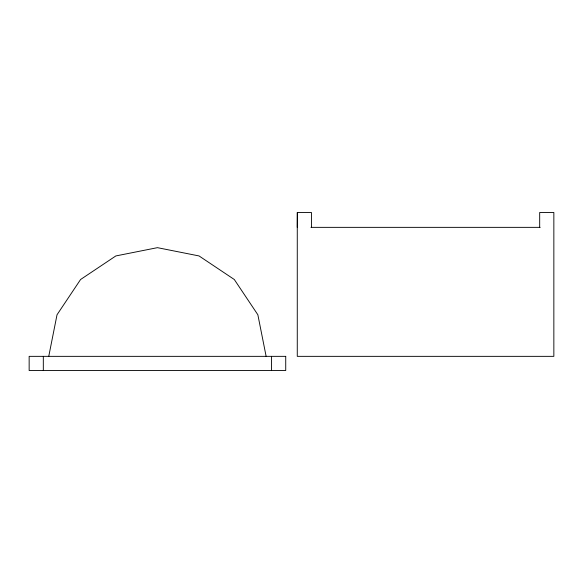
<?xml version="1.0" encoding="UTF-8"?>
<svg xmlns="http://www.w3.org/2000/svg" width="583" height="583" viewBox="0 0 583 583"><rect width="100%" height="100%" fill="white"/><g stroke="black" fill="none" stroke-linecap="round" stroke-linejoin="round"><path stroke-width="0.87" d="M48.753 356.351L57.025 314.762L80.585 279.497L115.849 255.937L157.439 247.666L199.036 255.937L234.293 279.497L257.854 314.762L266.132 356.351M297.272 227.355L297.374 212.482M310.95 227.355L540.164 227.355M539.683 227.355L539.683 212.482L553.85 212.482L553.85 356.351L297.272 356.351L297.272 212.482L311.431 212.482L311.431 227.355M271.569 356.351L271.569 370.518M43.317 356.351L43.317 370.518M285.728 356.351L29.15 356.351L29.15 370.518L285.728 370.518L285.728 356.351"/></g></svg>
